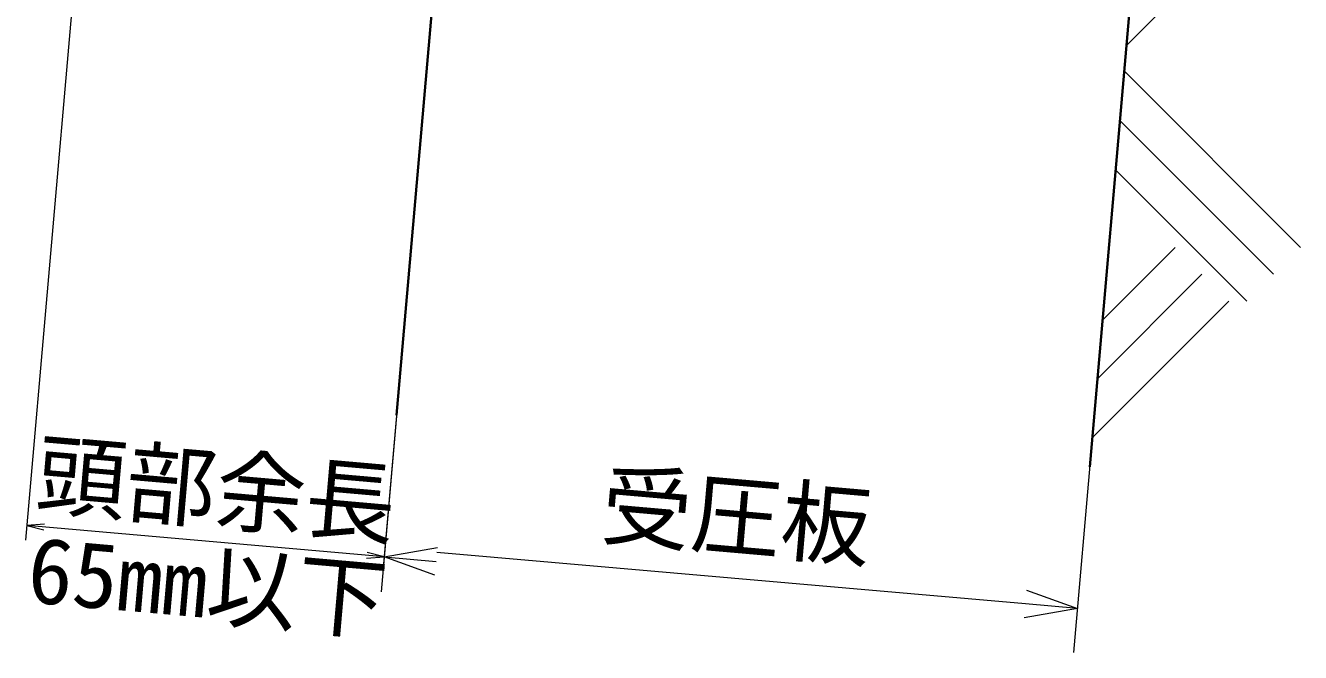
# Model space of a CAD drawing. Units: millimetres at full size, sheet at 1:2; details may follow other scales. Extents: x 5095 to 6775, y -2577 to -1389.
# Drawn here: x 5490 to 5710.2, y -1968.8 to -1860.6 of the extents above; entities that cross this region are included whole.
import ezdxf
from ezdxf.enums import TextEntityAlignment as Align

# ---------------------------------------------------------------- set-up
doc = ezdxf.new("R2010")
doc.units = ezdxf.units.MM
doc.header["$LTSCALE"] = 2
for name, color, linetype, lineweight in [('1外形線', 7, 'Continuous', 35), ('2細い実線', 3, 'Continuous', 20), ('6寸法線', 4, 'Continuous', 13), ('枠', 7, 'Continuous', 13)]:
    doc.layers.add(name, color=color, linetype=linetype, lineweight=lineweight)
doc.styles.add('ＭＳ ゴシック', font='')
doc.styles.get('ＭＳ ゴシック').set_extended_font_data('MS Gothic')

# ---------------------------------------------------------------- blocks, each defined once
blk = doc.blocks.new('open_arrow')
at = {"color": 0, "linetype": 'Continuous', "lineweight": -2}
blk.add_lwpolyline([(7.5, 1.25), (0, 0), (7.5, -1.25)], dxfattribs=at)

msp = doc.modelspace()

# ---------------------------------------------------------------- linework, layer by layer
at = {"layer": '1外形線'}
for p, q in [((5554.108, -1927.815), (5566.719, -1783.674)), ((5673.785, -1936.746), (5686.262, -1794.128))]:
    msp.add_line(p, q, dxfattribs=at)
at = {"layer": '2細い実線'}
for p, q in [((5680.255, -1863.901), (5703.707, -1840.449)), ((5710.173, -1898.871), (5679.848, -1868.545)), ((5705.533, -1903.511), (5679.102, -1877.079)), ((5700.893, -1908.151), (5678.355, -1885.614)), ((5676.144, -1911.245), (5688.518, -1898.871)), ((5675.22, -1921.45), (5693.159, -1903.511)), ((5674.33, -1931.62), (5697.799, -1908.151))]:
    msp.add_line(p, q, dxfattribs=at)
at = {"layer": '6寸法線'}
for p, q in [((5504.79, -1780.806), (5490.04, -1949.405)), ((5566.497, -1786.204), (5551.748, -1954.803)), ((5557.557, -1888.398), (5551.439, -1958.318)), ((5677.1, -1898.857), (5670.983, -1968.777)), ((5551.969, -1952.273), (5490.262, -1946.875)), ((5551.969, -1952.273), (5561.145, -1950.655)), ((5560.724, -1955.46), (5551.969, -1952.273)), ((5551.969, -1952.273), (5560.935, -1953.057)), ((5662.681, -1960.402), (5561.069, -1951.512)), ((5662.891, -1957.999), (5671.647, -1961.186)), ((5671.647, -1961.186), (5662.471, -1962.804)), ((5671.647, -1961.186), (5662.681, -1960.402))]:
    msp.add_line(p, q, dxfattribs=at)

# ---------------------------------------------------------------- block references
at = {"layer": '6寸法線', "xscale": 0.4, "yscale": 0.4}
for p, rotation in [((5490.262, -1946.875), 355), ((5551.969, -1952.273), 175)]:
    msp.add_blockref('open_arrow', p, dxfattribs=dict(at, rotation=rotation))

# ---------------------------------------------------------------- texts
at = {"layer": '6寸法線', "style": 'ＭＳ ゴシック'}
for s, p in [('頭部余長', (5491.212, -1946.941)), ('65mm以下', (5489.765, -1963.473))]:
    msp.add_text(s, height=11.39, rotation=355, dxfattribs=at).set_placement(p, align=Align.BOTTOM_LEFT)
at = {"layer": '枠', "style": 'ＭＳ ゴシック'}
msp.add_text('受圧板', height=11.39, rotation=355, dxfattribs=at).set_placement((5612.816, -1945.198), align=Align.MIDDLE_CENTER)

doc.saveas('drawing.dxf')
